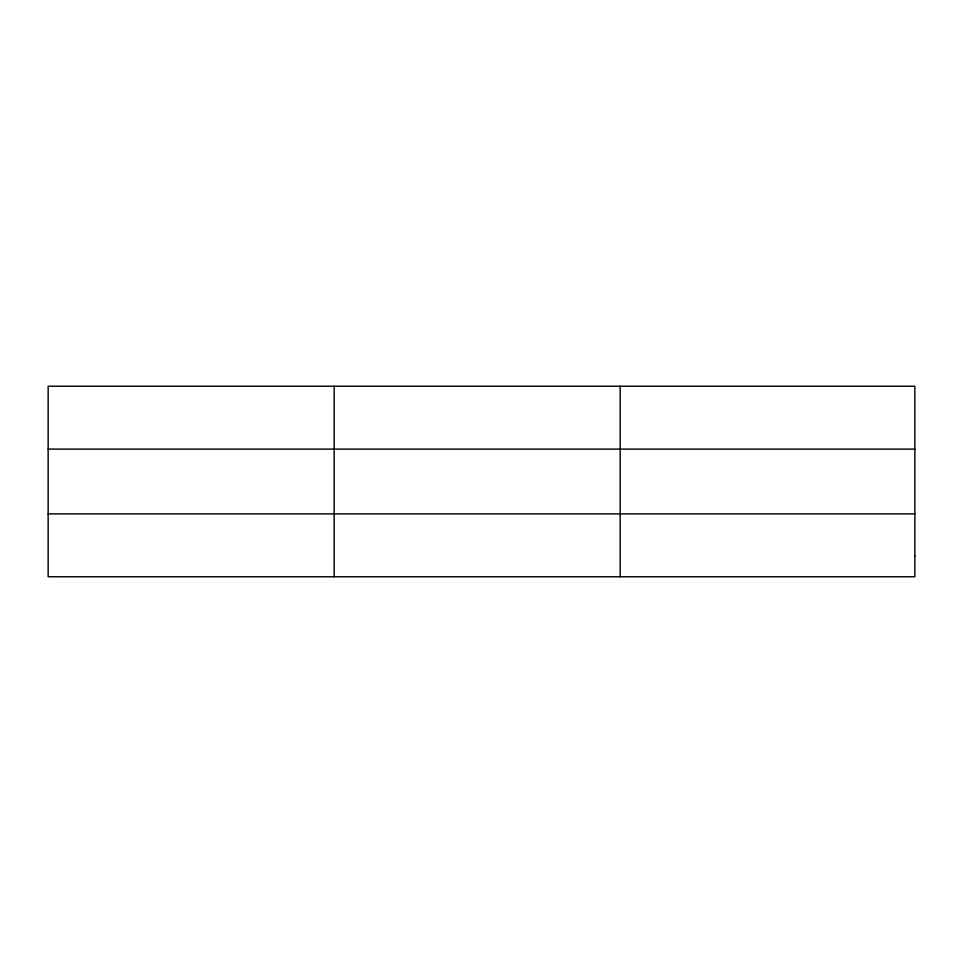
<?xml version="1.0" encoding="UTF-8"?>
<svg xmlns="http://www.w3.org/2000/svg" width="963" height="963" viewBox="0 0 963 963"><rect width="100%" height="100%" fill="white"/><g stroke="black" fill="none" stroke-linecap="round" stroke-linejoin="round"><path stroke-width="1.44" d="M334.161 386.235L334.161 576.765M620.172 386.235L620.172 576.765M48.15 449.107L914.85 449.107M48.15 513.893L914.85 513.893M914.85 555.807L914.85 576.765L48.15 576.765L48.15 386.235L914.85 386.235L914.85 555.807"/></g></svg>
